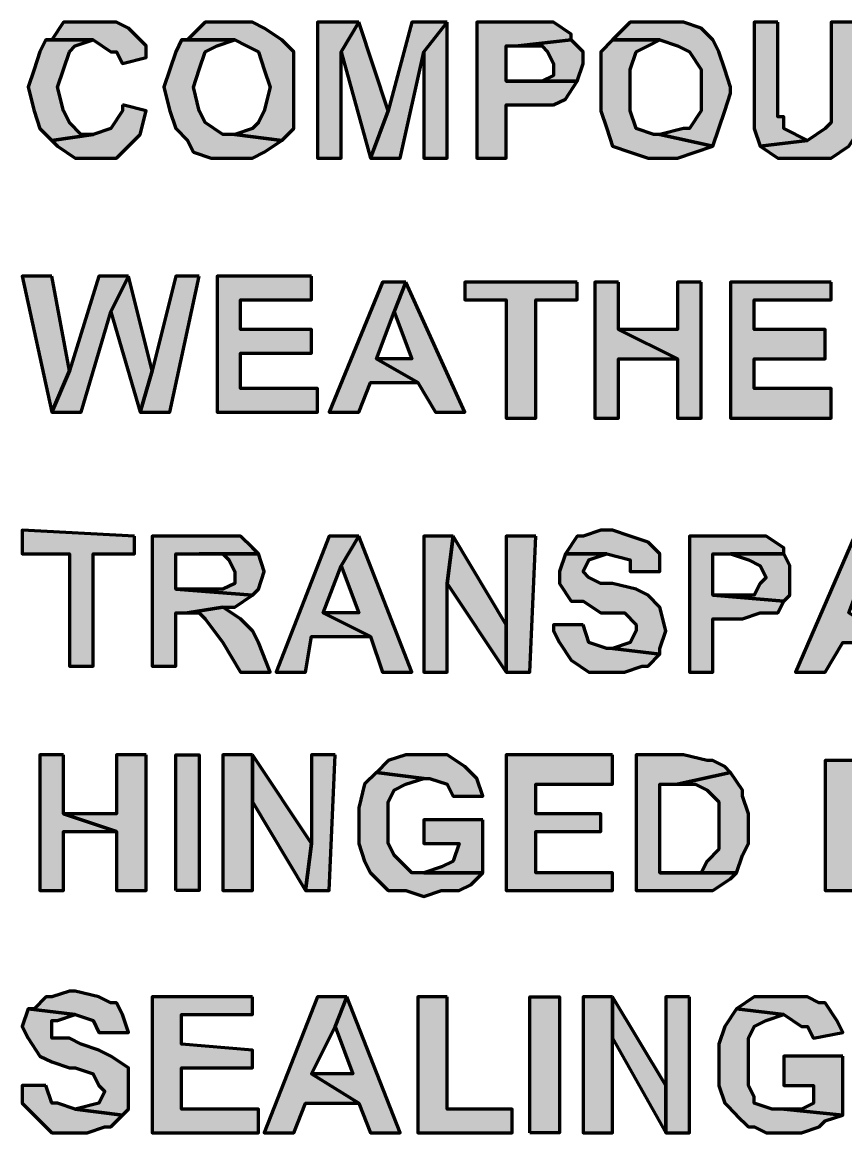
# Model space of a CAD drawing. Header units: inches. Extents: x 16 to 776, y 37 to 575.
# Drawn here: x 611.33 to 634.58, y 171.17 to 202.5 of the extents above; entities that cross this region are included whole.
import ezdxf

# ---------------------------------------------------------------- set-up
doc = ezdxf.new("R2010")
doc.units = ezdxf.units.IN
doc.header["$MEASUREMENT"] = 0
doc.layers.add('H', color=7, linetype='CONTINUOUS', lineweight=100)
doc.layers.add('P', color=250, linetype='CONTINUOUS', lineweight=100)

msp = doc.modelspace()

# ---------------------------------------------------------------- hatches: boundary and pattern name
at = {"layer": 'H', "linetype": 'Continuous'}
for points in [[(613.333, 202.5), (613, 202.5), (612.5, 202.5), (612.167, 202), (612, 202), (613.333, 202), (613.833, 201.667), (614, 201.667), (614.167, 201.333), (614.833, 201.5), (614.833, 201.833), (614.5, 202.167), (614.333, 202.333), (614, 202.5)], [(617.333, 202.5), (617, 202.5), (616.5, 202.5), (616, 202), (615.833, 202), (617.333, 202), (617.667, 201.833), (618, 201.667), (618.167, 201.167), (618.333, 200.667), (618.167, 200), (618, 199.667), (617.833, 199.5), (617.333, 199.333), (618.667, 199.167), (619, 199.5), (619, 200), (619, 200.667), (619, 201.167), (619, 201.667), (618.667, 202), (618.167, 202.333), (617.833, 202.5)], [(620.833, 202.5), (619.667, 202.5), (619.667, 198.667), (620.333, 198.667), (620.333, 201.667)], [(620.833, 202.5), (620.333, 201.667), (621.167, 198.667), (621.667, 200)], [(623.333, 202.5), (622.333, 202.5), (621.667, 200), (621.167, 198.667), (622, 198.667), (622.667, 201.667)], [(623.333, 202.5), (622.667, 201.667), (622.667, 198.667), (623.333, 198.667)], [(625.5, 202.5), (624.167, 202.5), (624.167, 198.667), (625, 198.667), (625, 200.167), (625.5, 200.167), (625.833, 200.167), (626.333, 200.167), (626.667, 200.333), (627, 200.833), (625, 200.833), (625, 201.833), (625.333, 201.833), (626.833, 202), (626.833, 202.167), (626.333, 202.5), (626, 202.5)], [(629.333, 202.5), (629.167, 202.5), (628.667, 202.5), (628.5, 202.5), (628, 202), (629.333, 202), (629.833, 201.833), (630.167, 201.667), (630.5, 201.167), (630.5, 200.667), (630.5, 200.5), (630.5, 200), (630.167, 199.5), (630, 199.5), (629.333, 199.333), (630.833, 199), (631, 199.5), (631.167, 200), (631.333, 200.5), (631.333, 200.667), (631.167, 201.167), (631, 201.667), (630.833, 202), (630.5, 202.333), (630, 202.5)], [(632.667, 202.5), (632, 202.5), (632, 200.333), (632, 200), (632, 199.5), (632.167, 199), (633.5, 199.167), (632.833, 199.5), (632.833, 199.833), (632.667, 199.833), (632.667, 200.333)], [(635, 202.5), (634.167, 202.5), (634.167, 200.333), (634.167, 200.167), (634.167, 199.667), (634, 199.5), (633.5, 199.167), (632.167, 199), (632.667, 198.667), (632.833, 198.667), (633.5, 198.667), (633.667, 198.667), (634.167, 198.667), (634.667, 199), (635, 199.5), (635, 199.833), (635, 200.5)], [(612, 202), (611.833, 201.667), (611.667, 201.167), (611.5, 200.667), (611.667, 200), (611.833, 199.5), (612.167, 199.167), (613.333, 199.333), (613, 199.333), (612.667, 199.667), (612.5, 200), (612.333, 200.667), (612.5, 201.167), (612.667, 201.667), (612.833, 201.833), (613.333, 202)], [(615.833, 202), (615.667, 201.667), (615.5, 201.167), (615.333, 200.667), (615.5, 200), (615.667, 199.5), (616, 199.167), (616.167, 198.833), (616.667, 198.667), (617.333, 198.667), (617.833, 198.667), (618.167, 198.833), (618.667, 199.167), (617.333, 199.333), (617, 199.333), (616.5, 199.667), (616.333, 200), (616.167, 200.667), (616.333, 201.167), (616.5, 201.667), (616.833, 201.833), (617.333, 202)], [(626.833, 202), (625.333, 201.833), (626, 201.833), (626.167, 201.667), (626.333, 201.333), (626.333, 201), (626, 200.833), (625.333, 200.833), (625, 200.833), (627, 200.833), (627.167, 201.333), (627.167, 201.667)], [(628, 202), (627.667, 201.667), (627.667, 201.167), (627.667, 200.5), (627.667, 200), (627.833, 199.5), (628, 199), (628.5, 198.833), (629, 198.667), (629.333, 198.667), (629.833, 198.667), (630.333, 198.833), (630.833, 199), (629.333, 199.333), (629.167, 199.333), (628.667, 199.5), (628.5, 200), (628.5, 200.667), (628.5, 201.167), (628.667, 201.667), (629, 201.833), (629.333, 202)], [(614.167, 200.167), (614.167, 200), (613.833, 199.5), (613.333, 199.333), (612.167, 199.167), (612.333, 199), (612.833, 198.667), (613.333, 198.667), (614, 198.667), (614.333, 199), (614.667, 199.333), (614.833, 200)], [(612.167, 195.333), (611.333, 195.333), (612.167, 191.5), (612.667, 192.667)], [(614.333, 195.333), (613.5, 195.333), (612.667, 192.667), (612.167, 191.5), (613, 191.5), (613.833, 194.333)], [(614.333, 195.333), (613.833, 194.333), (614.667, 191.5), (615, 192.667)], [(616.333, 195.333), (615.667, 195.333), (615, 192.667), (614.667, 191.5), (615.5, 191.5)], [(619.5, 195.333), (616.833, 195.333), (616.833, 191.5), (619.667, 191.5), (619.667, 192.167), (617.5, 192.167), (617.5, 193.167), (619.5, 193.167), (619.5, 193.833), (617.5, 193.833), (617.5, 194.667), (619.5, 194.667)], [(622.167, 195.167), (621.5, 195.167), (620, 191.5), (620.833, 191.5), (621.167, 192.333), (622.5, 192.333), (621.333, 193), (621.833, 194.333)], [(622.167, 195.167), (621.833, 194.333), (622.333, 193), (621.333, 193), (622.5, 192.333), (623, 191.5), (623.833, 191.5)], [(627, 195.167), (623.833, 195.167), (623.833, 194.667), (625, 194.667), (625, 191.333), (625.833, 191.333), (625.833, 194.667), (627, 194.667)], [(628.167, 195.167), (627.5, 195.167), (627.5, 191.333), (628.167, 191.333), (628.167, 193), (629.833, 193), (628.167, 193.833)], [(630.5, 195.167), (629.833, 195.167), (629.833, 193.833), (628.167, 193.833), (629.833, 193), (629.833, 191.333), (630.5, 191.333)], [(634.167, 195.167), (631.333, 195.167), (631.333, 191.333), (634.167, 191.333), (634.167, 192.167), (632, 192.167), (632, 193), (634, 193), (634, 193.833), (632, 193.833), (632, 194.667), (634.167, 194.667)], [(614.5, 188), (611.333, 188.167), (611.333, 187.5), (612.667, 187.5), (612.667, 184.333), (613.333, 184.333), (613.333, 187.5), (614.5, 187.5)], [(616.5, 188), (615, 188), (615, 184.333), (615.667, 184.333), (615.667, 185.833), (616, 185.833), (617, 186), (617.333, 186), (617.833, 186.333), (615.667, 186.5), (615.667, 187.5), (616.333, 187.5), (618, 187.5), (617.833, 187.667), (617.5, 188), (617.333, 188)], [(620.833, 188), (620, 188), (618.5, 184.167), (619.333, 184.167), (619.5, 185.167), (621.167, 185.167), (619.833, 185.833), (620.333, 187.167)], [(620.833, 188), (620.333, 187.167), (620.833, 185.833), (619.833, 185.833), (621.167, 185.167), (621.5, 184.167), (622.333, 184.167)], [(623.5, 188), (622.667, 188), (622.667, 184.167), (623.333, 184.167), (623.333, 186.667)], [(623.5, 188), (623.333, 186.667), (625, 184.167), (625, 185.5)], [(625.833, 188), (625, 188), (625, 185.5), (625, 184.167), (625.667, 184.167)], [(628, 188.167), (627.667, 188.167), (627.167, 188), (627, 188), (626.667, 187.5), (627.833, 187.5), (628.5, 187.333), (628.5, 187), (629.333, 187), (629.333, 187.5), (629, 187.833), (628.5, 188)], [(631.333, 188), (630.167, 188), (630.167, 184.167), (630.833, 184.167), (630.833, 185.667), (631.5, 185.667), (631.667, 185.667), (632.167, 185.833), (632.667, 185.833), (632.833, 186.167), (630.833, 186.333), (630.833, 187.5), (631.333, 187.5), (632.833, 187.5), (632.833, 187.667), (632.333, 188), (632, 188)], [(635.667, 188), (634.833, 188), (633.167, 184.167), (634, 184.167), (634.5, 185), (636, 185), (634.667, 185.833), (635.167, 187.167)], [(618, 187.5), (616.333, 187.5), (616.5, 187.5), (617, 187.5), (617.167, 187.333), (617.333, 187), (617.333, 186.667), (617, 186.5), (616.333, 186.5), (615.667, 186.5), (617.833, 186.333), (618, 186.5), (618.167, 187)], [(626.667, 187.5), (626.5, 187), (626.5, 186.667), (626.833, 186.167), (627.167, 186.167), (627.667, 185.833), (627.833, 185.833), (628.333, 185.833), (628.667, 185.5), (628.667, 185.333), (628.5, 185), (628, 184.833), (629.333, 184.667), (629.333, 184.833), (629.5, 185.333), (629.333, 186), (629, 186.333), (628.667, 186.5), (628, 186.667), (627.667, 186.667), (627.333, 186.833), (627.167, 187), (627.333, 187.333), (627.833, 187.5)], [(632.833, 187.5), (631.333, 187.5), (631.833, 187.333), (632.167, 187.167), (632.333, 186.833), (632.167, 186.667), (632, 186.333), (631.333, 186.333), (630.833, 186.333), (632.833, 186.167), (633, 186.333), (633, 186.833), (633, 187.167)], [(617, 186), (616, 185.833), (616.333, 185.833), (616.5, 185.667), (617, 185), (617.5, 184.167), (618.333, 184.167), (618, 185), (617.833, 185.333), (617.5, 185.667)], [(627.167, 185.5), (626.333, 185.5), (626.333, 185.333), (626.5, 185), (626.833, 184.5), (627.333, 184.167), (628, 184.167), (628.333, 184.167), (628.833, 184.333), (629, 184.333), (629.333, 184.667), (628, 184.833), (627.833, 184.833), (627.333, 185)], [(612.5, 181.833), (611.833, 181.833), (611.833, 178), (612.5, 178), (612.5, 179.667), (614, 179.667), (612.5, 180.167)], [(614.833, 181.833), (614, 181.833), (614, 180.167), (612.5, 180.167), (614, 179.667), (614, 178), (614.833, 178)], [(615.667, 178), (615.667, 181.833), (616.333, 181.833), (616.333, 178)], [(617.833, 181.833), (617, 181.833), (617, 178), (617.833, 178), (617.833, 180.5)], [(617.833, 181.833), (617.833, 180.5), (619.333, 178), (619.5, 179.333)], [(620.167, 181.833), (619.5, 181.833), (619.5, 179.333), (619.333, 178), (620, 178)], [(622.667, 181.833), (622.167, 181.833), (621.667, 181.667), (621.333, 181.333), (622.667, 181.167), (622.833, 181.167), (623.333, 181), (623.5, 180.667), (624.333, 180.667), (624.167, 181.167), (623.833, 181.5), (623.333, 181.833)], [(628, 181.833), (625, 181.833), (625, 178), (628, 178), (628, 178.5), (625.833, 178.5), (625.833, 179.667), (627.667, 179.667), (627.667, 180.167), (625.833, 180.167), (625.833, 181), (628, 181)], [(630, 181.833), (628.667, 181.833), (628.667, 178), (630.167, 178), (630.667, 178), (630.833, 178), (631.333, 178.333), (631.5, 178.5), (629.333, 178.5), (629.333, 181), (629.833, 181), (631.333, 181.333), (631.167, 181.5), (630.833, 181.667), (630.667, 181.667)], [(635.333, 181.667), (634, 181.667), (634, 178), (635.333, 178), (635.667, 178), (636.167, 178), (636.667, 178.333), (636.833, 178.5), (634.833, 178.5), (634.833, 181), (635.167, 181), (636.667, 181.333), (636.667, 181.5), (636.167, 181.667), (636, 181.667)], [(621.333, 181.333), (621, 181), (620.833, 180.333), (620.833, 179.833), (620.833, 179.333), (621, 178.833), (621.167, 178.5), (621.667, 178), (622.167, 178), (622.667, 177.833), (623.167, 178), (623.667, 178), (624, 178.167), (624.333, 178.5), (622.667, 178.5), (622.333, 178.5), (621.833, 179), (621.667, 179.333), (621.667, 179.833), (621.667, 180.5), (621.833, 180.833), (622.167, 181), (622.667, 181.167)], [(631.333, 181.333), (629.833, 181), (630.333, 181), (630.667, 180.833), (631, 180.5), (631, 180.333), (631, 179.833), (631, 179.667), (631, 179.167), (630.667, 178.833), (630.5, 178.5), (630, 178.5), (629.333, 178.5), (631.5, 178.5), (631.667, 179), (631.833, 179.333), (631.833, 179.833), (631.833, 180.167), (631.667, 180.667), (631.667, 180.833)], [(624.333, 180), (622.667, 180), (622.667, 179.333), (623.667, 179.333), (623.5, 178.833), (623.167, 178.667), (622.667, 178.5), (624.333, 178.5)], [(612.833, 175.167), (612.667, 175.167), (612.167, 175), (612, 175), (611.667, 174.667), (611.5, 174.667), (612.833, 174.5), (613.333, 174.333), (613.5, 174), (614.333, 174), (614.167, 174.5), (614, 174.833), (613.833, 174.833), (613.5, 175)], [(617.833, 175), (615, 175), (615, 171.167), (618, 171.167), (618, 171.833), (615.833, 171.833), (615.833, 173), (617.833, 173), (617.833, 173.5), (615.833, 173.667), (615.833, 174.5), (617.833, 174.5)], [(620.5, 175), (619.667, 175), (618.167, 171.167), (619, 171.167), (619.333, 172), (620.833, 172), (619.5, 172.833), (620.167, 174.167)], [(620.5, 175), (620.167, 174.167), (620.667, 172.833), (619.5, 172.833), (620.833, 172), (621.167, 171.167), (622, 171.167)], [(623.333, 175), (622.5, 175), (622.5, 171.167), (625.167, 171.167), (625.167, 171.833), (623.333, 171.833)], [(625.667, 171.167), (625.667, 175), (626.5, 175), (626.5, 171.167)], [(628, 175), (627.167, 175), (627.167, 171.167), (628, 171.167), (628, 173.833)], [(628, 175), (628, 173.833), (629.5, 171.167), (629.5, 172.5)], [(630.167, 175), (629.5, 175), (629.5, 172.5), (629.5, 171.167), (630.167, 171.167)], [(632.833, 175), (632.333, 175), (632, 175), (631.5, 174.667), (632.833, 174.5), (633.333, 174.167), (633.5, 174.167), (633.667, 173.833), (634.5, 174), (634.333, 174.333), (634, 174.833), (633.833, 174.833), (633.5, 175)], [(611.5, 174.667), (611.333, 174.167), (611.5, 173.833), (611.833, 173.333), (612.167, 173.167), (612.667, 173), (612.833, 173), (613.333, 172.833), (613.5, 172.5), (613.667, 172.333), (613.5, 172), (612.833, 171.833), (614.167, 171.667), (614.333, 171.833), (614.333, 172.333), (614.333, 172.5), (614.333, 173), (613.833, 173.333), (613.5, 173.5), (613, 173.667), (612.667, 173.833), (612.167, 173.833), (612.167, 174.167), (612.167, 174.333), (612.333, 174.333), (612.833, 174.5)], [(631.5, 174.667), (631.167, 174.167), (631, 173.667), (631, 173.167), (631, 172.5), (631.167, 172), (631.5, 171.667), (631.833, 171.333), (632, 171.333), (632.333, 171.167), (632.833, 171.167), (633.333, 171.167), (633.833, 171.333), (634, 171.5), (634.5, 171.667), (632.833, 171.833), (632.5, 171.833), (632, 172), (632, 172.167), (631.833, 172.5), (631.833, 173.167), (631.833, 173.833), (632, 174.167), (632.333, 174.333), (632.833, 174.5)], [(634.5, 173.333), (632.833, 173.333), (632.833, 172.5), (633.667, 172.5), (633.667, 172), (633.333, 171.833), (632.833, 171.833), (634.5, 171.667)], [(612, 172.5), (611.333, 172.5), (611.333, 172), (611.833, 171.5), (612.167, 171.167), (612.833, 171.167), (613.167, 171.167), (613.667, 171.333), (613.833, 171.333), (614.167, 171.667), (612.833, 171.833), (612.333, 172), (612.167, 172)]]:
    msp.add_hatch(color=0, dxfattribs=at).paths.add_polyline_path(points)

# ---------------------------------------------------------------- linework, layer by layer
at = {"layer": 'P', "color": 0, "linetype": 'Continuous'}
for points in [[(613.333, 202.5), (613, 202.5), (612.5, 202.5), (612.167, 202), (612, 202), (613.333, 202), (613.333, 202), (613.833, 201.667), (614, 201.667), (614.167, 201.333), (614.833, 201.5), (614.833, 201.833), (614.5, 202.167), (614.333, 202.333), (614, 202.5), (613.333, 202.5)], [(617.333, 202.5), (617, 202.5), (616.5, 202.5), (616.5, 202.5), (616, 202), (615.833, 202), (617.333, 202), (617.667, 201.833), (618, 201.667), (618.167, 201.167), (618.333, 200.667), (618.333, 200.667), (618.167, 200), (618, 199.667), (617.833, 199.5), (617.333, 199.333), (618.667, 199.167), (619, 199.5), (619, 200), (619, 200.667), (619, 200.667), (619, 201.167), (619, 201.667), (618.667, 202), (618.167, 202.333), (617.833, 202.5), (617.333, 202.5)], [(620.833, 202.5), (619.667, 202.5), (619.667, 198.667), (620.333, 198.667), (620.333, 201.667), (620.833, 202.5)], [(620.833, 202.5), (620.333, 201.667), (621.167, 198.667), (621.667, 200), (620.833, 202.5)], [(623.333, 202.5), (622.333, 202.5), (621.667, 200), (621.167, 198.667), (622, 198.667), (622.667, 201.667), (623.333, 202.5)], [(623.333, 202.5), (622.667, 201.667), (622.667, 198.667), (623.333, 198.667), (623.333, 202.5)], [(625.5, 202.5), (624.167, 202.5), (624.167, 198.667), (625, 198.667), (625, 200.167), (625.5, 200.167), (625.833, 200.167), (626.333, 200.167), (626.667, 200.333), (627, 200.833), (625, 200.833), (625, 201.833), (625.333, 201.833), (626.833, 202), (626.833, 202.167), (626.333, 202.5), (626, 202.5), (625.5, 202.5)], [(629.333, 202.5), (629.167, 202.5), (628.667, 202.5), (628.5, 202.5), (628, 202), (628, 202), (629.333, 202), (629.833, 201.833), (630.167, 201.667), (630.5, 201.167), (630.5, 200.667), (630.5, 200.5), (630.5, 200), (630.167, 199.5), (630, 199.5), (629.333, 199.333), (630.833, 199), (631, 199.5), (631.167, 200), (631.333, 200.5), (631.333, 200.667), (631.167, 201.167), (631, 201.667), (630.833, 202), (630.5, 202.333), (630, 202.5), (629.333, 202.5)], [(632.667, 202.5), (632, 202.5), (632, 200.333), (632, 200), (632, 199.5), (632.167, 199), (633.5, 199.167), (633.5, 199.167), (632.833, 199.5), (632.833, 199.833), (632.667, 199.833), (632.667, 200.333), (632.667, 202.5)], [(635, 202.5), (634.167, 202.5), (634.167, 200.333), (634.167, 200.167), (634.167, 199.667), (634, 199.5), (633.5, 199.167), (632.167, 199), (632.167, 199), (632.667, 198.667), (632.833, 198.667), (633.5, 198.667), (633.667, 198.667), (634.167, 198.667), (634.167, 198.667), (634.667, 199), (634.667, 199), (635, 199.5), (635, 199.833), (635, 200.5), (635, 202.5)], [(612, 202), (611.833, 201.667), (611.667, 201.167), (611.5, 200.667), (611.667, 200), (611.833, 199.5), (612.167, 199.167), (613.333, 199.333), (613, 199.333), (612.667, 199.667), (612.667, 199.667), (612.5, 200), (612.333, 200.667), (612.5, 201.167), (612.667, 201.667), (612.833, 201.833), (613.333, 202), (612, 202)], [(615.833, 202), (615.667, 201.667), (615.5, 201.167), (615.333, 200.667), (615.5, 200), (615.667, 199.5), (616, 199.167), (616.167, 198.833), (616.667, 198.667), (617.333, 198.667), (617.833, 198.667), (618.167, 198.833), (618.667, 199.167), (618.667, 199.167), (617.333, 199.333), (617, 199.333), (616.5, 199.667), (616.5, 199.667), (616.333, 200), (616.167, 200.667), (616.167, 200.667), (616.333, 201.167), (616.5, 201.667), (616.833, 201.833), (617.333, 202), (615.833, 202)], [(626.833, 202), (625.333, 201.833), (625.333, 201.833), (626, 201.833), (626.167, 201.667), (626.333, 201.333), (626.333, 201), (626, 200.833), (626, 200.833), (625.333, 200.833), (625, 200.833), (627, 200.833), (627, 200.833), (627.167, 201.333), (627.167, 201.667), (626.833, 202)], [(628, 202), (627.667, 201.667), (627.667, 201.167), (627.667, 200.5), (627.667, 200), (627.833, 199.5), (628, 199), (628.5, 198.833), (629, 198.667), (629.333, 198.667), (629.833, 198.667), (630.333, 198.833), (630.833, 199), (630.833, 199), (629.333, 199.333), (629.167, 199.333), (628.667, 199.5), (628.667, 199.5), (628.5, 200), (628.5, 200.667), (628.5, 200.667), (628.5, 201.167), (628.667, 201.667), (629, 201.833), (629.333, 202), (628, 202)], [(614.167, 200.167), (614.167, 200), (613.833, 199.5), (613.833, 199.5), (613.333, 199.333), (612.167, 199.167), (612.333, 199), (612.833, 198.667), (613.333, 198.667), (613.333, 198.667), (614, 198.667), (614.333, 199), (614.333, 199), (614.667, 199.333), (614.833, 200), (614.167, 200.167)], [(612.167, 195.333), (611.333, 195.333), (612.167, 191.5), (612.667, 192.667), (612.167, 195.333)], [(614.333, 195.333), (613.5, 195.333), (612.667, 192.667), (612.167, 191.5), (613, 191.5), (613.833, 194.333), (614.333, 195.333)], [(614.333, 195.333), (613.833, 194.333), (614.667, 191.5), (615, 192.667), (614.333, 195.333)], [(616.333, 195.333), (615.667, 195.333), (615, 192.667), (614.667, 191.5), (615.5, 191.5), (616.333, 195.333)], [(619.5, 195.333), (616.833, 195.333), (616.833, 191.5), (619.667, 191.5), (619.667, 192.167), (617.5, 192.167), (617.5, 193.167), (619.5, 193.167), (619.5, 193.833), (617.5, 193.833), (617.5, 194.667), (619.5, 194.667), (619.5, 195.333)], [(622.167, 195.167), (621.5, 195.167), (620, 191.5), (620.833, 191.5), (621.167, 192.333), (622.5, 192.333), (621.333, 193), (621.833, 194.333), (622.167, 195.167)], [(622.167, 195.167), (621.833, 194.333), (622.333, 193), (621.333, 193), (622.5, 192.333), (623, 191.5), (623.833, 191.5), (622.167, 195.167)], [(627, 195.167), (623.833, 195.167), (623.833, 194.667), (625, 194.667), (625, 191.333), (625.833, 191.333), (625.833, 194.667), (627, 194.667), (627, 195.167)], [(628.167, 195.167), (627.5, 195.167), (627.5, 191.333), (628.167, 191.333), (628.167, 193), (629.833, 193), (628.167, 193.833), (628.167, 195.167)], [(630.5, 195.167), (629.833, 195.167), (629.833, 193.833), (628.167, 193.833), (629.833, 193), (629.833, 191.333), (630.5, 191.333), (630.5, 195.167)], [(634.167, 195.167), (631.333, 195.167), (631.333, 191.333), (634.167, 191.333), (634.167, 192.167), (632, 192.167), (632, 193), (634, 193), (634, 193.833), (632, 193.833), (632, 194.667), (634.167, 194.667), (634.167, 195.167)], [(614.5, 188), (611.333, 188.167), (611.333, 187.5), (612.667, 187.5), (612.667, 184.333), (613.333, 184.333), (613.333, 187.5), (614.5, 187.5), (614.5, 188)], [(616.5, 188), (615, 188), (615, 184.333), (615.667, 184.333), (615.667, 185.833), (616, 185.833), (617, 186), (617.333, 186), (617.833, 186.333), (615.667, 186.5), (615.667, 187.5), (616.333, 187.5), (618, 187.5), (617.833, 187.667), (617.5, 188), (617.333, 188), (616.5, 188)], [(620.833, 188), (620, 188), (618.5, 184.167), (619.333, 184.167), (619.5, 185.167), (621.167, 185.167), (619.833, 185.833), (620.333, 187.167), (620.833, 188)], [(620.833, 188), (620.333, 187.167), (620.833, 185.833), (619.833, 185.833), (621.167, 185.167), (621.5, 184.167), (622.333, 184.167), (620.833, 188)], [(623.5, 188), (622.667, 188), (622.667, 184.167), (623.333, 184.167), (623.333, 186.667), (623.5, 188)], [(623.5, 188), (623.333, 186.667), (625, 184.167), (625, 185.5), (623.5, 188)], [(625.833, 188), (625, 188), (625, 185.5), (625, 184.167), (625.667, 184.167), (625.833, 188)], [(628, 188.167), (627.667, 188.167), (627.167, 188), (627, 188), (626.667, 187.5), (626.667, 187.5), (627.833, 187.5), (628.5, 187.333), (628.5, 187), (629.333, 187), (629.333, 187.5), (629, 187.833), (629, 187.833), (628.5, 188), (628, 188.167)], [(631.333, 188), (630.167, 188), (630.167, 184.167), (630.833, 184.167), (630.833, 185.667), (631.5, 185.667), (631.667, 185.667), (632.167, 185.833), (632.667, 185.833), (632.833, 186.167), (630.833, 186.333), (630.833, 187.5), (631.333, 187.5), (632.833, 187.5), (632.833, 187.667), (632.333, 188), (632, 188), (631.333, 188)], [(635.667, 188), (634.833, 188), (633.167, 184.167), (634, 184.167), (634.5, 185), (636, 185), (634.667, 185.833), (635.167, 187.167), (635.667, 188)], [(618, 187.5), (616.333, 187.5), (616.5, 187.5), (617, 187.5), (617.167, 187.333), (617.333, 187), (617.333, 186.667), (617, 186.5), (617, 186.5), (616.333, 186.5), (615.667, 186.5), (617.833, 186.333), (618, 186.5), (618.167, 187), (618.167, 187), (618, 187.5)], [(626.667, 187.5), (626.5, 187), (626.5, 186.667), (626.833, 186.167), (627.167, 186.167), (627.667, 185.833), (627.833, 185.833), (628.333, 185.833), (628.667, 185.5), (628.667, 185.333), (628.5, 185), (628.5, 185), (628, 184.833), (629.333, 184.667), (629.333, 184.833), (629.5, 185.333), (629.5, 185.333), (629.333, 186), (629.333, 186), (629, 186.333), (628.667, 186.5), (628, 186.667), (627.667, 186.667), (627.333, 186.833), (627.167, 187), (627.333, 187.333), (627.333, 187.333), (627.833, 187.5), (626.667, 187.5)], [(632.833, 187.5), (631.333, 187.5), (631.333, 187.5), (631.833, 187.333), (632.167, 187.167), (632.333, 186.833), (632.167, 186.667), (632, 186.333), (632, 186.333), (631.333, 186.333), (630.833, 186.333), (632.833, 186.167), (633, 186.333), (633, 186.833), (633, 187.167), (632.833, 187.5)], [(617, 186), (616, 185.833), (616.333, 185.833), (616.5, 185.667), (616.5, 185.667), (617, 185), (617.5, 184.167), (618.333, 184.167), (618, 185), (617.833, 185.333), (617.5, 185.667), (617, 186)], [(627.167, 185.5), (626.333, 185.5), (626.333, 185.333), (626.5, 185), (626.833, 184.5), (626.833, 184.5), (627.333, 184.167), (628, 184.167), (628.333, 184.167), (628.833, 184.333), (629, 184.333), (629.333, 184.667), (628, 184.833), (627.833, 184.833), (627.333, 185), (627.333, 185), (627.167, 185.5)], [(612.5, 181.833), (611.833, 181.833), (611.833, 178), (612.5, 178), (612.5, 179.667), (614, 179.667), (612.5, 180.167), (612.5, 181.833)], [(614.833, 181.833), (614, 181.833), (614, 180.167), (612.5, 180.167), (614, 179.667), (614, 178), (614.833, 178), (614.833, 181.833)], [(615.667, 178), (615.667, 181.833), (616.333, 181.833), (616.333, 178), (615.667, 178)], [(617.833, 181.833), (617, 181.833), (617, 178), (617.833, 178), (617.833, 180.5), (617.833, 181.833)], [(617.833, 181.833), (617.833, 180.5), (619.333, 178), (619.5, 179.333), (617.833, 181.833)], [(620.167, 181.833), (619.5, 181.833), (619.5, 179.333), (619.333, 178), (620, 178), (620.167, 181.833)], [(622.667, 181.833), (622.167, 181.833), (621.667, 181.667), (621.333, 181.333), (622.667, 181.167), (622.833, 181.167), (623.333, 181), (623.333, 181), (623.5, 180.667), (624.333, 180.667), (624.167, 181.167), (623.833, 181.5), (623.833, 181.5), (623.333, 181.833), (622.667, 181.833)], [(628, 181.833), (625, 181.833), (625, 178), (628, 178), (628, 178.5), (625.833, 178.5), (625.833, 179.667), (627.667, 179.667), (627.667, 180.167), (625.833, 180.167), (625.833, 181), (628, 181), (628, 181.833)], [(630, 181.833), (628.667, 181.833), (628.667, 178), (630.167, 178), (630.167, 178), (630.667, 178), (630.833, 178), (631.333, 178.333), (631.5, 178.5), (629.333, 178.5), (629.333, 181), (629.833, 181), (631.333, 181.333), (631.167, 181.5), (630.833, 181.667), (630.667, 181.667), (630, 181.833)], [(635.333, 181.667), (634, 181.667), (634, 178), (635.333, 178), (635.667, 178), (636.167, 178), (636.167, 178), (636.667, 178.333), (636.833, 178.5), (634.833, 178.5), (634.833, 181), (635.167, 181), (636.667, 181.333), (636.667, 181.5), (636.167, 181.667), (636, 181.667), (635.333, 181.667)], [(621.333, 181.333), (621, 181), (621, 181), (620.833, 180.333), (620.833, 179.833), (620.833, 179.333), (621, 178.833), (621.167, 178.5), (621.667, 178), (621.667, 178), (622.167, 178), (622.667, 177.833), (623.167, 178), (623.667, 178), (624, 178.167), (624.333, 178.5), (622.667, 178.5), (622.333, 178.5), (621.833, 179), (621.833, 179), (621.667, 179.333), (621.667, 179.833), (621.667, 180.5), (621.833, 180.833), (622.167, 181), (622.667, 181.167), (621.333, 181.333)], [(631.333, 181.333), (629.833, 181), (629.833, 181), (630.333, 181), (630.667, 180.833), (631, 180.5), (631, 180.333), (631, 179.833), (631, 179.667), (631, 179.167), (630.667, 178.833), (630.5, 178.5), (630, 178.5), (629.333, 178.5), (631.5, 178.5), (631.667, 179), (631.833, 179.333), (631.833, 179.833), (631.833, 180.167), (631.667, 180.667), (631.667, 180.833), (631.333, 181.333)], [(624.333, 180), (622.667, 180), (622.667, 179.333), (623.667, 179.333), (623.5, 178.833), (623.167, 178.667), (622.667, 178.5), (624.333, 178.5), (624.333, 180)], [(612.833, 175.167), (612.667, 175.167), (612.167, 175), (612, 175), (611.667, 174.667), (611.5, 174.667), (612.833, 174.5), (613.333, 174.333), (613.5, 174), (614.333, 174), (614.167, 174.5), (614, 174.833), (613.833, 174.833), (613.5, 175), (612.833, 175.167)], [(617.833, 175), (615, 175), (615, 171.167), (618, 171.167), (618, 171.833), (615.833, 171.833), (615.833, 173), (617.833, 173), (617.833, 173.5), (615.833, 173.667), (615.833, 174.5), (617.833, 174.5), (617.833, 175)], [(620.5, 175), (619.667, 175), (618.167, 171.167), (619, 171.167), (619.333, 172), (620.833, 172), (619.5, 172.833), (620.167, 174.167), (620.5, 175)], [(620.5, 175), (620.167, 174.167), (620.667, 172.833), (619.5, 172.833), (620.833, 172), (621.167, 171.167), (622, 171.167), (620.5, 175)], [(623.333, 175), (622.5, 175), (622.5, 171.167), (625.167, 171.167), (625.167, 171.833), (623.333, 171.833), (623.333, 175)], [(625.667, 171.167), (625.667, 175), (626.5, 175), (626.5, 171.167), (625.667, 171.167)], [(628, 175), (627.167, 175), (627.167, 171.167), (628, 171.167), (628, 173.833), (628, 175)], [(628, 175), (628, 173.833), (629.5, 171.167), (629.5, 172.5), (628, 175)], [(630.167, 175), (629.5, 175), (629.5, 172.5), (629.5, 171.167), (630.167, 171.167), (630.167, 175)], [(632.833, 175), (632.333, 175), (632, 175), (631.5, 174.667), (632.833, 174.5), (632.833, 174.5), (633.333, 174.167), (633.5, 174.167), (633.667, 173.833), (634.5, 174), (634.333, 174.333), (634, 174.833), (633.833, 174.833), (633.5, 175), (632.833, 175)], [(611.5, 174.667), (611.333, 174.167), (611.5, 173.833), (611.833, 173.333), (612.167, 173.167), (612.667, 173), (612.833, 173), (613.333, 172.833), (613.5, 172.5), (613.667, 172.333), (613.5, 172), (613.5, 172), (612.833, 171.833), (614.167, 171.667), (614.333, 171.833), (614.333, 172.333), (614.333, 172.5), (614.333, 173), (614.333, 173), (613.833, 173.333), (613.5, 173.5), (613, 173.667), (612.667, 173.833), (612.167, 173.833), (612.167, 174.167), (612.167, 174.333), (612.333, 174.333), (612.833, 174.5), (611.5, 174.667)], [(631.5, 174.667), (631.167, 174.167), (631.167, 174.167), (631, 173.667), (631, 173.167), (631, 172.5), (631.167, 172), (631.5, 171.667), (631.833, 171.333), (632, 171.333), (632.333, 171.167), (632.833, 171.167), (633.333, 171.167), (633.833, 171.333), (634, 171.5), (634.5, 171.667), (632.833, 171.833), (632.5, 171.833), (632, 172), (632, 172.167), (631.833, 172.5), (631.833, 173.167), (631.833, 173.833), (632, 174.167), (632.333, 174.333), (632.833, 174.5), (631.5, 174.667)], [(634.5, 173.333), (632.833, 173.333), (632.833, 172.5), (633.667, 172.5), (633.667, 172), (633.333, 171.833), (632.833, 171.833), (634.5, 171.667), (634.5, 173.333)], [(612, 172.5), (611.333, 172.5), (611.333, 172.5), (611.333, 172), (611.833, 171.5), (611.833, 171.5), (612.167, 171.167), (612.833, 171.167), (613.167, 171.167), (613.667, 171.333), (613.833, 171.333), (614.167, 171.667), (612.833, 171.833), (612.833, 171.833), (612.333, 172), (612.167, 172), (612, 172.5)]]:
    msp.add_lwpolyline(points, dxfattribs=at)

doc.saveas('drawing.dxf')
